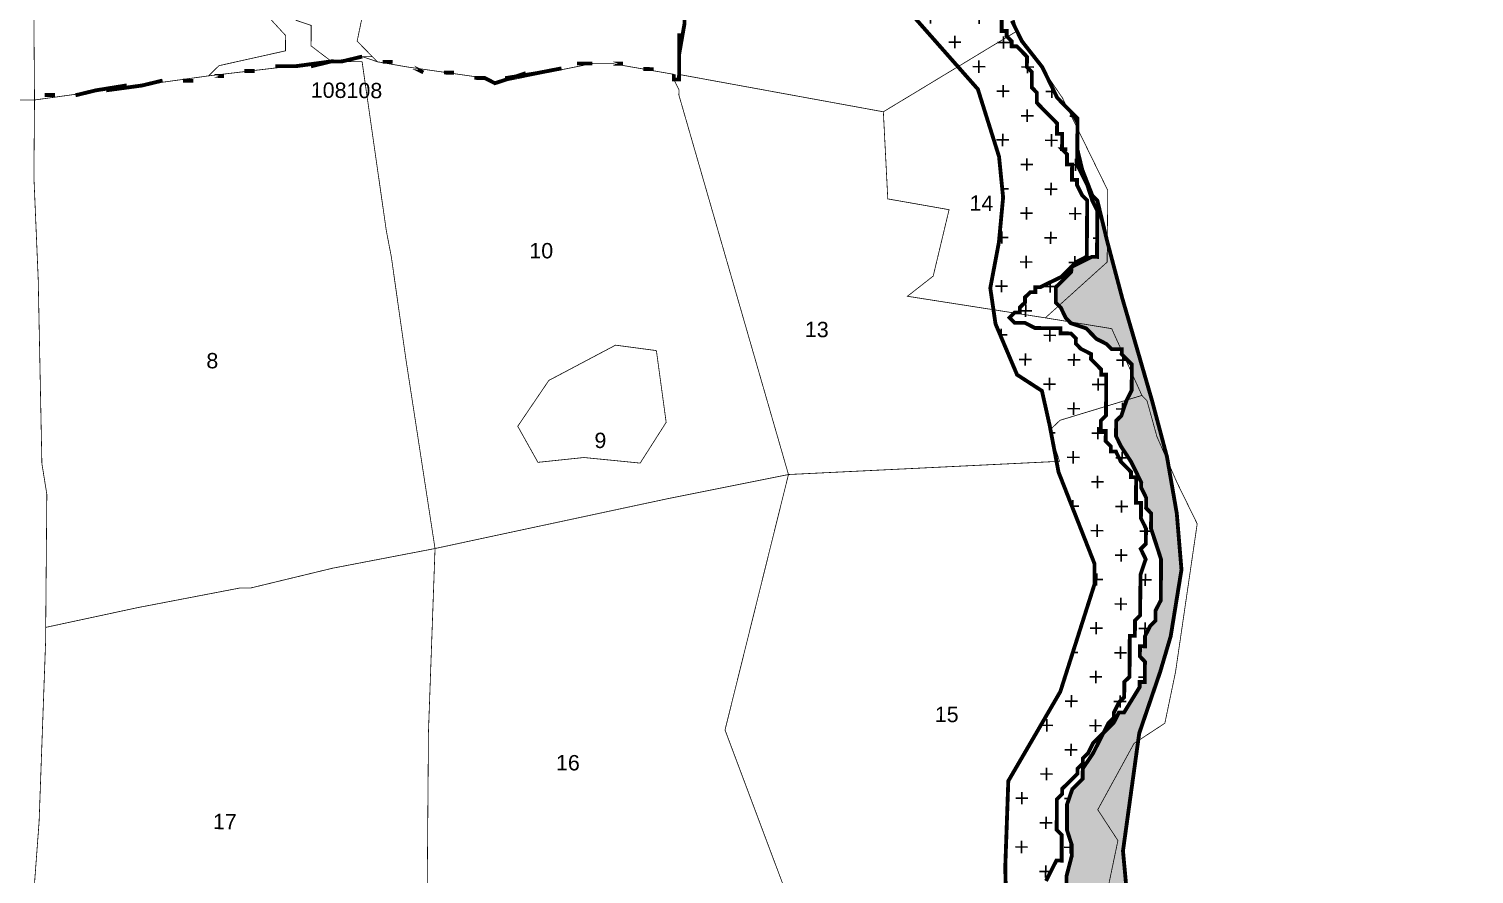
# Model space of a CAD drawing. Header units: metres. Extents: x 317370 to 326712, y 1824935 to 1838812.
# Drawn here: x 322602 to 323741, y 1828998 to 1829663 of the extents above; entities that cross this region are included whole.
import ezdxf

# ---------------------------------------------------------------- set-up
doc = ezdxf.new("R2010")
doc.units = ezdxf.units.M
doc.header["$MEASUREMENT"] = 0
for name, color, linetype in [('CRZ LINE FOR RIVER OR CREEK', 84, 'Continuous'), ('HAZARDS LINE', 1, 'Continuous'), ('INTERTIDAL ZONE', 5, 'Continuous'), ('LOW TIDE LINE', 5, 'Continuous'), ('NDZ-200M FROM CRZ', 30, 'Continuous'), ('RIVER', 4, 'Continuous'), ('SURVEY NO.', 7, 'Continuous'), ('SURVEY PLOT BOUNDARY', 35, 'Continuous'), ('VILLAGE BOUNDARY', 212, 'Continuous')]:
    doc.layers.add(name, color=color, linetype=linetype)
doc.layers.add('HIGH TIDE LINE', color=7, linetype='Continuous', true_color=0xff00c5)
doc.styles.add('PDF Arial', font='arial.ttf')

# ---------------------------------------------------------------- blocks, each defined once
blk = doc.blocks.new('81')
at = {"layer": 'INTERTIDAL ZONE'}
h = blk.add_hatch(dxfattribs=at)
h.set_pattern_fill('CROSS', color=256, scale=3.023389, angle=-0.4508)
h.set_pattern_definition([(359.54917, (306983.874, 1824194.798), (19.348987, 19.046862), [9.59926, -28.79778]), (89.54917, (306988.635, 1824189.961), (-19.046862, 19.348987), [9.59926, -28.79778])])
h.paths.add_polyline_path([(323463.7, 1829451.5), (323451.9, 1829496), (323444.1, 1829528.3), (323440.1, 1829532.4), (323432.2, 1829552.6), (323428.3, 1829568.7), (323428.3, 1829564.7), (323428.3, 1829560.7), (323428.2, 1829556.6), (323432.2, 1829548.5), (323436.2, 1829540.4), (323440.1, 1829528.3), (323444.1, 1829520.2), (323444, 1829512.2), (323444, 1829508.1), (323443.9, 1829500.1), (323443.9, 1829496), (323443.8, 1829492), (323443.8, 1829488), (323443.8, 1829483.9), (323439.8, 1829484), (323431.7, 1829480), (323423.6, 1829476), (323423.5, 1829472), (323419.5, 1829468), (323415.4, 1829464), (323411.3, 1829460), (323411.3, 1829451.9), (323411.3, 1829447.9), (323415.3, 1829443.9), (323419.2, 1829435.8), (323423.2, 1829431.7), (323435.3, 1829427.6), (323439.3, 1829423.5), (323443.3, 1829419.4), (323451.3, 1829415.3), (323455.3, 1829411.3), (323463.4, 1829411.2), (323463.3, 1829407.2), (323467.3, 1829403.1), (323471.3, 1829399.1), (323471.3, 1829395), (323471.3, 1829391), (323471.2, 1829387), (323471.2, 1829382.9), (323471.2, 1829378.9), (323467.1, 1829370.9), (323463, 1829358.8), (323458.9, 1829354.8), (323458.9, 1829350.8), (323458.8, 1829346.7), (323458.8, 1829342.7), (323462.8, 1829334.6), (323470.7, 1829322.5), (323474.7, 1829314.4), (323478.7, 1829306.3), (323478.6, 1829302.2), (323482.6, 1829294.1), (323482.5, 1829286.1), (323486.5, 1829282), (323486.4, 1829269.9), (323490.4, 1829257.8), (323494.3, 1829245.7), (323494.2, 1829237.6), (323494.2, 1829229.6), (323494.1, 1829213.4), (323490, 1829205.4), (323489.9, 1829197.3), (323485.8, 1829193.3), (323481.7, 1829185.3), (323481.7, 1829177.2), (323477.7, 1829177.3), (323477.6, 1829169.2), (323481.6, 1829165.1), (323481.5, 1829149), (323477.4, 1829149.1), (323477.4, 1829145), (323465.1, 1829125), (323461.1, 1829125), (323457, 1829117), (323448.9, 1829109), (323440.7, 1829092.9), (323432.6, 1829080.9), (323432.5, 1829072.8), (323424.4, 1829064.8), (323420.2, 1829052.7), (323420.1, 1829032.6), (323424, 1829020.5), (323424, 1829012.4), (323419.8, 1828996.3), (323419.7, 1828988.2), (323423.8, 1828988.2), (323423.7, 1828984.2), (323427.7, 1828980.1), (323431.8, 1828980.1), (323435.8, 1828976), (323435.7, 1828972), (323439.7, 1828967.9), (323439.7, 1828963.9), (323443.7, 1828955.8), (323447.7, 1828951.7), (323447.6, 1828939.6), (323443.5, 1828935.6), (323439.5, 1828935.7), (323439.4, 1828931.6), (323435.4, 1828927.6), (323435.2, 1828899.4), (323439.2, 1828895.4), (323443.2, 1828891.3), (323447.2, 1828891.3), (323451.2, 1828887.2), (323455.2, 1828887.2), (323463.2, 1828883.1), (323467.2, 1828879), (323467, 1828850.8), (323463, 1828846.8), (323462.7, 1828814.5), (323458.6, 1828810.5), (323454.6, 1828810.6), (323454.6, 1828806.5), (323458.6, 1828806.5), (323458.5, 1828798.4), (323462.5, 1828794.4), (323466.5, 1828790.3), (323466.5, 1828786.3), (323470.5, 1828782.2), (323470.4, 1828774.2), (323466.4, 1828774.2), (323466.3, 1828762.1), (323470.4, 1828762.1), (323470.3, 1828758), (323478.3, 1828749.9), (323478.3, 1828741.8), (323482.2, 1828733.8), (323481.6, 1828653.1), (323485.5, 1828641), (323489.6, 1828641), (323489.5, 1828636.9), (323497.4, 1828612.7), (323497.2, 1828592.5), (323501.1, 1828576.4), (323500.9, 1828548.2), (323504.9, 1828540.1), (323504.9, 1828536), (323508.8, 1828527.9), (323512.8, 1828523.9), (323516.8, 1828515.8), (323520.8, 1828507.7), (323520.7, 1828499.6), (323524.6, 1828483.5), (323524.5, 1828471.4), (323520.4, 1828467.4), (323520.2, 1828435.1), (323524.2, 1828431.1), (323524.2, 1828427), (323520.1, 1828423), (323520.1, 1828419), (323524.1, 1828414.9), (323519.9, 1828398.8), (323515.7, 1828374.7), (323503.5, 1828362.7), (323499.5, 1828362.7), (323495.4, 1828358.7), (323487.3, 1828354.7), (323483.3, 1828354.8), (323483.2, 1828350.7), (323491.2, 1828342.6), (323499.3, 1828342.5), (323503.3, 1828334.5), (323503.2, 1828330.4), (323507.3, 1828330.4), (323519.2, 1828314.2), (323523.2, 1828310.1), (323527.2, 1828306), (323531.2, 1828298), (323535.2, 1828293.9), (323535.2, 1828289.9), (323531.1, 1828285.9), (323527.1, 1828294), (323523.2, 1828302), (323515.2, 1828310.2), (323511.2, 1828314.2), (323495.1, 1828322.4), (323479.1, 1828330.6), (323471, 1828330.7), (323454.9, 1828338.9), (323438.8, 1828343), (323434.8, 1828347.1), (323418.7, 1828347.2), (323418.7, 1828339.2), (323414.5, 1828323.1), (323410.4, 1828319.1), (323410.3, 1828302.9), (323414.3, 1828294.8), (323414.2, 1828286.8), (323418.2, 1828278.7), (323418.1, 1828274.7), (323422.1, 1828270.6), (323426.1, 1828262.5), (323430.1, 1828262.5), (323450.2, 1828254.2), (323454.3, 1828254.2), (323474.4, 1828250), (323502.5, 1828241.7), (323506.5, 1828237.7), (323510.6, 1828241.7), (323522.7, 1828245.6), (323534.9, 1828253.6), (323538.9, 1828253.5), (323534.9, 1828261.6), (323535, 1828273.7), (323539.1, 1828277.7), (323543.1, 1828273.7), (323543.1, 1828269.6), (323547, 1828261.5), (323551, 1828257.5), (323563.1, 1828257.4), (323567.2, 1828261.4), (323571.2, 1828261.4), (323575.2, 1828257.3), (323579.2, 1828257.3), (323583.2, 1828253.2), (323587.3, 1828253.2), (323587.2, 1828249.1), (323595.2, 1828237), (323599.2, 1828232.9), (323607.2, 1828224.8), (323611.2, 1828220.7), (323631.3, 1828208.5), (323639.3, 1828204.4), (323643.3, 1828200.3), (323639.2, 1828192.3), (323619.2, 1828208.6), (323603.1, 1828216.8), (323599.1, 1828216.8), (323595, 1828212.8), (323595, 1828208.8), (323590.7, 1828176.5), (323590.6, 1828164.4), (323594.6, 1828160.4), (323594.6, 1828156.3), (323598.6, 1828156.3), (323606.6, 1828148.2), (323642.8, 1828131.8), (323674.9, 1828123.5), (323679, 1828123.4), (323679, 1828127.5), (323671.1, 1828151.7), (323679.2, 1828155.7), (323683.2, 1828143.6), (323687, 1828123.4), (323687, 1828119.3), (323691, 1828119.3), (323691, 1828115.3), (323699, 1828111.2), (323719.2, 1828111), (323727.3, 1828115), (323735.3, 1828114.9), (323735.3, 1828110.9), (323739.3, 1828106.8), (323755.3, 1828094.6), (323799.2, 1828037.8), (323803.3, 1828037.8), (323803.1, 1828017.6), (323807.1, 1828017.6), (323807.1, 1828013.6), (323811.1, 1828009.5), (323819.1, 1828005.4), (323823.1, 1828001.3), (323827.1, 1827993.2), (323851, 1827960.8), (323862.9, 1827936.5), (323870.9, 1827928.4), (323902.9, 1827895.9), (323910.9, 1827887.8), (323918.9, 1827879.6), (323918.9, 1827875.6), (323922.8, 1827867.5), (323922.8, 1827863.5), (323926.8, 1827863.5), (323930.8, 1827859.4), (323938.9, 1827859.3), (323954.9, 1827843.1), (323986.9, 1827806.5), (324026.7, 1827749.8), (324030.7, 1827741.7), (324034.7, 1827737.6), (324038.7, 1827729.5), (324042.6, 1827721.4), (324062.6, 1827701.1), (324110.5, 1827636.2), (324146.4, 1827583.5), (324154.3, 1827571.4), (324162.2, 1827551.2), (324162.1, 1827539.1), (324169.6, 1827470.5), (324173.6, 1827458.3), (324173.5, 1827450.3), (324181.5, 1827442.2), (324185.5, 1827438.1), (324201.6, 1827429.9), (324233.7, 1827413.5), (324257.8, 1827401.2), (324281.9, 1827389), (324298, 1827384.8), (324310, 1827380.7), (324322.1, 1827380.6), (324326.2, 1827384.6), (324342.3, 1827384.4), (324350.4, 1827388.4), (324358.5, 1827388.4), (324362.5, 1827392.4), (324386.7, 1827396.2), (324394.8, 1827400.2), (324406.9, 1827400.1), (324410.9, 1827396), (324419, 1827395.9), (324427, 1827391.8), (324459.2, 1827387.6), (324475.3, 1827379.4), (324491.4, 1827379.2), (324523.6, 1827375), (324543.7, 1827370.8), (324575.9, 1827362.5), (324620.3, 1827362.1), (324624.3, 1827358), (324628.3, 1827358), (324636.3, 1827349.9), (324640.3, 1827345.8), (324648.3, 1827337.7), (324668.3, 1827321.4), (324704.4, 1827296.9), (324712.4, 1827288.8), (324720.5, 1827288.7), (324724.5, 1827284.7), (324756.7, 1827284.4), (324760.7, 1827280.4), (324784.8, 1827272.1), (324788.8, 1827268), (324796.9, 1827264), (324792.9, 1827276.1), (324789, 1827288.2), (324781, 1827292.3), (324772.9, 1827296.4), (324756.8, 1827300.6), (324736.7, 1827300.7), (324720.6, 1827304.9), (324700.5, 1827313.1), (324676.4, 1827325.4), (324668.4, 1827333.5), (324648.4, 1827349.8), (324628.4, 1827366.1), (324620.3, 1827370.2), (324616.3, 1827374.2), (324584.1, 1827382.5), (324479.5, 1827399.5), (324423.1, 1827404), (324390.8, 1827404.2), (324346.5, 1827408.6), (324314.3, 1827412.9), (324274.1, 1827421.3), (324262, 1827425.4), (324245.9, 1827429.6), (324225.9, 1827441.8), (324205.8, 1827458.1), (324197.9, 1827470.2), (324193.9, 1827478.3), (324189.9, 1827482.4), (324185.9, 1827490.5), (324182, 1827506.7), (324158.3, 1827567.3), (324146.5, 1827599.7), (324138.6, 1827619.9), (324134.6, 1827623.9), (324102.7, 1827672.6), (324094.7, 1827684.7), (324090.8, 1827692.8), (324042.9, 1827753.7), (324022.9, 1827778), (324023, 1827786.1), (324015, 1827794.2), (324015, 1827798.3), (324003, 1827810.4), (324003.1, 1827814.5), (323947.1, 1827875.4), (323939.1, 1827883.5), (323887.2, 1827948.4), (323879.2, 1827956.6), (323855.2, 1827985), (323847.2, 1827993.1), (323827.3, 1828021.5), (323823.3, 1828021.5), (323799.4, 1828058), (323791.4, 1828066.1), (323739.4, 1828114.9), (323735.4, 1828119), (323647.4, 1828208.3), (323627.4, 1828228.7), (323595.4, 1828261.2), (323591.4, 1828265.2), (323587.4, 1828269.3), (323559.5, 1828309.8), (323551.6, 1828326), (323547.7, 1828342.2), (323543.8, 1828358.3), (323540.1, 1828406.7), (323536.6, 1828471.3), (323524.9, 1828523.8), (323513.2, 1828572.2), (323513.2, 1828576.3), (323468, 1828975.8), (323464.3, 1829016.1), (323477.1, 1829108.7), (323493.6, 1829157), (323501.9, 1829185.1), (323510.4, 1829237.5), (323506.7, 1829281.9), (323499, 1829326.3), (323487.2, 1829370.7), (323475.5, 1829411.1)])
at = {"layer": 'NDZ-200M FROM CRZ'}
h = blk.add_hatch(dxfattribs=at)
h.set_pattern_fill('CROSS', color=256, scale=3.023389, angle=-0.4508)
h.set_pattern_definition([(359.54917, (306983.874, 1824194.798), (19.348987, 19.046862), [9.59926, -28.79778]), (89.54917, (306988.635, 1824189.961), (-19.046862, 19.348987), [9.59926, -28.79778])])
h.paths.add_polyline_path([(323477.7, 1829177.3), (323481.7, 1829177.2), (323481.7, 1829185.3), (323485.8, 1829193.3), (323489.9, 1829197.3), (323490, 1829205.4), (323494.1, 1829213.4), (323494.2, 1829229.6), (323494.2, 1829237.6), (323494.3, 1829245.7), (323490.4, 1829257.8), (323486.4, 1829269.9), (323486.5, 1829282), (323482.5, 1829286.1), (323482.6, 1829294.1), (323478.6, 1829302.2), (323478.7, 1829306.3), (323474.7, 1829314.4), (323470.7, 1829322.5), (323462.8, 1829334.6), (323458.8, 1829342.7), (323458.8, 1829346.7), (323458.9, 1829350.8), (323458.9, 1829354.8), (323463, 1829358.8), (323467.1, 1829370.9), (323471.2, 1829378.9), (323471.2, 1829382.9), (323471.2, 1829387), (323471.3, 1829391), (323471.3, 1829395), (323471.3, 1829399.1), (323467.3, 1829403.1), (323463.3, 1829407.2), (323463.4, 1829411.2), (323455.3, 1829411.3), (323451.3, 1829415.3), (323443.3, 1829419.4), (323439.3, 1829423.5), (323435.3, 1829427.6), (323423.2, 1829431.7), (323419.2, 1829435.8), (323415.3, 1829443.9), (323411.3, 1829447.9), (323411.3, 1829451.9), (323411.3, 1829460), (323415.4, 1829464), (323419.5, 1829468), (323423.5, 1829472), (323423.6, 1829476), (323431.7, 1829480), (323439.8, 1829484), (323443.8, 1829483.9), (323443.8, 1829488), (323443.8, 1829492), (323443.9, 1829496), (323443.9, 1829500.1), (323444, 1829508.1), (323444, 1829512.2), (323444.1, 1829520.2), (323440.1, 1829528.3), (323436.2, 1829540.4), (323432.2, 1829548.5), (323428.2, 1829556.6), (323428.3, 1829560.7), (323428.3, 1829564.7), (323428.3, 1829568.7), (323428.4, 1829572.8), (323428.4, 1829576.8), (323428.4, 1829580.8), (323428.5, 1829584.9), (323428.5, 1829588.9), (323428.5, 1829592.9), (323424.5, 1829597), (323420.5, 1829601), (323412.5, 1829609.2), (323400.6, 1829633.5), (323384.7, 1829653.7), (323380.7, 1829661.8), (323376.7, 1829669.9), (323376.8, 1829678), (323372.8, 1829686.1), (323372.8, 1829690.1), (323368.8, 1829694.2), (323368.9, 1829698.2), (323364.9, 1829698.2), (323360.9, 1829702.3), (323356.9, 1829706.4), (323356.9, 1829710.4), (323348.8, 1829710.5), (323346.8, 1829712.5), (323287.5, 1829686.6), (323349.9, 1829616), (323366.6, 1829562.9), (323369.8, 1829530.7), (323366.5, 1829495.5), (323359.7, 1829459.4), (323363.8, 1829431.2), (323380.8, 1829391.1), (323400.4, 1829378.4), (323406.5, 1829351.2), (323413.5, 1829314.4), (323441.9, 1829242.1), (323441.8, 1829225.9), (323414.9, 1829141.5), (323397.3, 1829111.2), (323373.9, 1829071.1), (323371.5, 1829003.1), (323373.6, 1828913.1), (323393.7, 1828846.3), (323420.2, 1828710.6), (323481.8, 1828685.9), (323482.2, 1828733.8), (323478.3, 1828741.8), (323478.3, 1828749.9), (323470.3, 1828758), (323470.4, 1828762.1), (323466.3, 1828762.1), (323466.4, 1828774.2), (323470.4, 1828774.2), (323470.5, 1828782.2), (323466.5, 1828786.3), (323466.5, 1828790.3), (323462.5, 1828794.4), (323458.5, 1828798.4), (323458.6, 1828806.5), (323454.6, 1828806.5), (323454.6, 1828810.6), (323458.6, 1828810.5), (323462.7, 1828814.5), (323463, 1828846.8), (323467, 1828850.8), (323467.2, 1828879), (323463.2, 1828883.1), (323455.2, 1828887.2), (323451.2, 1828887.2), (323447.2, 1828891.3), (323443.2, 1828891.3), (323439.2, 1828895.4), (323435.2, 1828899.4), (323435.4, 1828927.6), (323439.4, 1828931.6), (323439.5, 1828935.7), (323443.5, 1828935.6), (323447.6, 1828939.6), (323447.7, 1828951.7), (323443.7, 1828955.8), (323439.7, 1828963.9), (323439.7, 1828967.9), (323435.7, 1828972), (323435.8, 1828976), (323431.8, 1828980.1), (323427.7, 1828980.1), (323423.7, 1828984.2), (323423.8, 1828988.2), (323419.7, 1828988.2), (323419.8, 1828996.3), (323424, 1829012.4), (323424, 1829020.5), (323420.1, 1829032.6), (323420.2, 1829052.7), (323424.4, 1829064.8), (323432.5, 1829072.8), (323432.6, 1829080.9), (323440.7, 1829092.9), (323448.9, 1829109), (323457, 1829117), (323461.1, 1829125), (323465.1, 1829125), (323477.4, 1829145), (323477.4, 1829149.1), (323481.5, 1829149), (323481.6, 1829165.1), (323477.6, 1829169.2)])
at = {"layer": 'CRZ LINE FOR RIVER OR CREEK', "ltscale": 0.1, "const_width": 3.02, "flags": 128}
blk.add_lwpolyline([(323268.8, 1829707.7), (323349.9, 1829616), (323366.6, 1829562.9), (323369.8, 1829530.7), (323366.5, 1829495.5), (323359.7, 1829459.4), (323363.8, 1829431.2), (323380.8, 1829391.1), (323400.4, 1829378.4), (323406.5, 1829351.2), (323413.5, 1829314.4), (323441.9, 1829242.1), (323441.8, 1829225.9), (323414.9, 1829141.5), (323397.3, 1829111.2), (323373.9, 1829071.1), (323371.5, 1829003.1), (323373.6, 1828913.1)], dxfattribs=at)
at = {"layer": 'HAZARDS LINE', "lineweight": 18, "const_width": 3.02}
blk.add_lwpolyline([(323368.7, 1829674), (323368.6, 1829661.9), (323372.6, 1829661.9), (323372.6, 1829657.9), (323376.6, 1829653.8), (323376.6, 1829649.8), (323380.6, 1829649.7), (323384.6, 1829645.7), (323388.6, 1829641.6), (323388.6, 1829637.6), (323388.5, 1829633.5), (323392.5, 1829629.5), (323392.5, 1829621.4), (323392.4, 1829617.4), (323396.4, 1829613.3), (323396.4, 1829609.3), (323396.4, 1829605.3), (323400.4, 1829601.2), (323408.4, 1829593.1), (323412.4, 1829589), (323412.3, 1829585), (323412.3, 1829580.9), (323416.3, 1829580.9), (323416.3, 1829576.9), (323416.3, 1829572.9), (323416.2, 1829568.8), (323420.3, 1829568.8), (323416.2, 1829568.8), (323420.2, 1829564.8), (323420.2, 1829560.7), (323420.2, 1829556.7), (323424.2, 1829556.7), (323424.1, 1829548.6), (323424.1, 1829544.6), (323428.1, 1829544.5), (323428.1, 1829540.5), (323432.1, 1829532.4), (323436.1, 1829528.4), (323436, 1829524.3), (323436, 1829516.3), (323435.9, 1829512.2), (323435.9, 1829504.2), (323435.9, 1829500.1), (323435.8, 1829496.1), (323435.8, 1829492.1), (323435.8, 1829488), (323435.7, 1829484), (323427.6, 1829480), (323423.6, 1829476), (323415.4, 1829468), (323407.3, 1829464.1), (323399.3, 1829460.1), (323395.2, 1829460.1), (323395.2, 1829456.1), (323391.2, 1829456.1), (323387.1, 1829452.1), (323387.1, 1829448.1), (323383, 1829444.1), (323383, 1829440.1), (323378.9, 1829440.1), (323374.9, 1829436.1), (323378.9, 1829432), (323386.9, 1829432), (323395, 1829427.9), (323403, 1829427.8), (323411.1, 1829427.8), (323415.1, 1829427.7), (323415.1, 1829423.7), (323419.1, 1829423.7), (323423.2, 1829423.6), (323427.2, 1829419.6), (323427.1, 1829415.5), (323431.1, 1829411.5), (323439.2, 1829407.4), (323439.1, 1829403.3), (323443.1, 1829399.3), (323447.1, 1829395.2), (323447.1, 1829391.2), (323451.1, 1829391.2), (323451.1, 1829387.1), (323451.1, 1829383.1), (323451, 1829379.1), (323451, 1829371), (323450.9, 1829367), (323450.9, 1829362.9), (323450.9, 1829358.9), (323446.8, 1829354.9), (323446.8, 1829350.9), (323446.7, 1829346.8), (323450.8, 1829346.8), (323450.7, 1829342.8), (323450.7, 1829338.7), (323454.7, 1829334.7), (323454.7, 1829330.7), (323458.7, 1829330.6), (323462.7, 1829322.5), (323466.7, 1829318.5), (323470.7, 1829314.4), (323470.6, 1829310.4), (323474.7, 1829310.3), (323474.6, 1829302.3), (323474.6, 1829298.2), (323474.5, 1829290.2), (323478.5, 1829290.2), (323478.5, 1829286.1), (323478.5, 1829282.1), (323478.4, 1829278.1), (323482.4, 1829270), (323482.4, 1829265.9), (323482.3, 1829261.9), (323482.3, 1829257.9), (323478.3, 1829253.9), (323482.2, 1829245.8), (323478.1, 1829233.7), (323478.1, 1829229.7), (323477.9, 1829213.6), (323477.9, 1829209.5), (323477.9, 1829205.5), (323477.8, 1829201.5), (323473.8, 1829197.5), (323473.7, 1829189.4), (323473.7, 1829185.4), (323469.7, 1829185.4), (323469.6, 1829181.4), (323469.6, 1829177.3), (323469.5, 1829165.2), (323469.5, 1829161.2), (323469.4, 1829157.2), (323469.4, 1829153.1), (323465.3, 1829149.1), (323465.3, 1829145.1), (323465.3, 1829141.1), (323465.2, 1829137.1), (323461.2, 1829133.1), (323457.1, 1829125), (323457.1, 1829121), (323453, 1829117), (323448.9, 1829109), (323440.8, 1829101), (323436.7, 1829092.9), (323432.6, 1829088.9), (323432.6, 1829084.9), (323428.5, 1829080.9), (323428.5, 1829076.9), (323420.4, 1829068.9), (323416.3, 1829064.9), (323416.3, 1829060.8), (323412.2, 1829056.8), (323412.2, 1829052.8), (323412.1, 1829048.8), (323412.1, 1829044.7), (323412.1, 1829040.7), (323412, 1829036.7), (323412, 1829032.6), (323416, 1829028.6), (323416, 1829020.5), (323415.9, 1829016.5), (323415.9, 1829012.5), (323415.9, 1829008.4), (323411.8, 1829008.5), (323407.7, 1829000.4), (323403.6, 1828992.4)], dxfattribs=at)
at = {"layer": 'HIGH TIDE LINE', "lineweight": 35, "const_width": 3.02}
blk.add_lwpolyline([(323419.7, 1828988.2), (323419.8, 1828996.3), (323424, 1829012.4), (323424, 1829020.5), (323420.1, 1829032.6), (323420.2, 1829052.7), (323424.4, 1829064.8), (323432.5, 1829072.8), (323432.6, 1829080.9), (323440.7, 1829092.9), (323448.9, 1829109), (323457, 1829117), (323461.1, 1829125), (323465.1, 1829125), (323477.4, 1829145), (323477.4, 1829149.1), (323481.5, 1829149), (323481.6, 1829165.1), (323477.6, 1829169.2), (323477.7, 1829177.3), (323481.7, 1829177.2), (323481.7, 1829185.3), (323485.8, 1829193.3), (323489.9, 1829197.3), (323490, 1829205.4), (323494.1, 1829213.4), (323494.2, 1829229.6), (323494.2, 1829237.6), (323494.3, 1829245.7), (323490.4, 1829257.8), (323486.4, 1829269.9), (323486.5, 1829282), (323482.5, 1829286.1), (323482.6, 1829294.1), (323478.6, 1829302.2), (323478.7, 1829306.3), (323474.7, 1829314.4), (323470.7, 1829322.5), (323462.8, 1829334.6), (323458.8, 1829342.7), (323458.8, 1829346.7), (323458.9, 1829350.8), (323458.9, 1829354.8), (323463, 1829358.8), (323467.1, 1829370.9), (323471.2, 1829378.9), (323471.2, 1829382.9), (323471.2, 1829387), (323471.3, 1829391), (323471.3, 1829395), (323471.3, 1829399.1), (323467.3, 1829403.1), (323463.3, 1829407.2), (323463.4, 1829411.2), (323455.3, 1829411.3), (323451.3, 1829415.3), (323443.3, 1829419.4), (323439.3, 1829423.5), (323435.3, 1829427.6), (323423.2, 1829431.7), (323419.2, 1829435.8), (323415.3, 1829443.9), (323411.3, 1829447.9), (323411.3, 1829451.9), (323411.3, 1829460), (323415.4, 1829464), (323419.5, 1829468), (323423.5, 1829472), (323423.6, 1829476), (323431.7, 1829480), (323439.8, 1829484), (323443.8, 1829483.9), (323443.8, 1829488), (323443.8, 1829492), (323443.9, 1829496), (323443.9, 1829500.1), (323444, 1829508.1), (323444, 1829512.2), (323444.1, 1829520.2), (323440.1, 1829528.3), (323436.2, 1829540.4), (323432.2, 1829548.5), (323428.2, 1829556.6), (323428.3, 1829560.7), (323428.3, 1829564.7), (323428.3, 1829568.7), (323428.4, 1829572.8), (323428.4, 1829576.8), (323428.4, 1829580.8), (323428.5, 1829584.9), (323428.5, 1829588.9), (323428.5, 1829592.9), (323424.5, 1829597), (323420.5, 1829601), (323412.5, 1829609.2), (323400.6, 1829633.5), (323384.7, 1829653.7), (323380.7, 1829661.8), (323376.7, 1829669.9)], dxfattribs=at)
at = {"layer": 'INTERTIDAL ZONE', "const_width": 3.02, "flags": 128}
blk.add_lwpolyline([(323468, 1828975.8), (323464.3, 1829016.1), (323477.1, 1829108.7), (323493.6, 1829157), (323501.9, 1829185.1), (323510.4, 1829237.5), (323506.7, 1829281.9), (323499, 1829326.3), (323487.2, 1829370.7), (323475.5, 1829411.1), (323463.7, 1829451.5), (323451.9, 1829496), (323444.1, 1829528.3), (323440.1, 1829532.4), (323432.2, 1829552.6), (323428.3, 1829568.7), (323428.3, 1829564.7), (323428.3, 1829560.7), (323428.2, 1829556.6), (323432.2, 1829548.5), (323436.2, 1829540.4), (323440.1, 1829528.3), (323444.1, 1829520.2), (323444, 1829512.2), (323444, 1829508.1), (323443.9, 1829500.1), (323443.9, 1829496), (323443.8, 1829492), (323443.8, 1829488), (323443.8, 1829483.9), (323439.8, 1829484), (323431.7, 1829480), (323423.6, 1829476), (323423.5, 1829472), (323419.5, 1829468), (323415.4, 1829464), (323411.3, 1829460), (323411.3, 1829451.9), (323411.3, 1829447.9), (323415.3, 1829443.9), (323419.2, 1829435.8), (323423.2, 1829431.7), (323435.3, 1829427.6), (323439.3, 1829423.5), (323443.3, 1829419.4), (323451.3, 1829415.3), (323455.3, 1829411.3), (323463.4, 1829411.2), (323463.3, 1829407.2), (323467.3, 1829403.1), (323471.3, 1829399.1), (323471.3, 1829395), (323471.3, 1829391), (323471.2, 1829387), (323471.2, 1829382.9), (323471.2, 1829378.9), (323467.1, 1829370.9), (323463, 1829358.8), (323458.9, 1829354.8), (323458.9, 1829350.8), (323458.8, 1829346.7), (323458.8, 1829342.7), (323462.8, 1829334.6), (323470.7, 1829322.5), (323474.7, 1829314.4), (323478.7, 1829306.3), (323478.6, 1829302.2), (323482.6, 1829294.1), (323482.5, 1829286.1), (323486.5, 1829282), (323486.4, 1829269.9), (323490.4, 1829257.8), (323494.3, 1829245.7), (323494.2, 1829237.6), (323494.2, 1829229.6), (323494.1, 1829213.4), (323490, 1829205.4), (323489.9, 1829197.3), (323485.8, 1829193.3), (323481.7, 1829185.3), (323481.7, 1829177.2), (323477.7, 1829177.3), (323477.6, 1829169.2), (323481.6, 1829165.1), (323481.5, 1829149), (323477.4, 1829149.1), (323477.4, 1829145), (323465.1, 1829125), (323461.1, 1829125), (323457, 1829117), (323448.9, 1829109), (323440.7, 1829092.9), (323432.6, 1829080.9), (323432.5, 1829072.8), (323424.4, 1829064.8), (323420.2, 1829052.7), (323420.1, 1829032.6), (323424, 1829020.5), (323424, 1829012.4), (323419.8, 1828996.3), (323419.7, 1828988.2)], dxfattribs=at)
at = {"layer": 'LOW TIDE LINE', "lineweight": 18, "const_width": 3.02}
blk.add_lwpolyline([(323468, 1828975.8), (323464.3, 1829016.1), (323477.1, 1829108.7), (323493.6, 1829157), (323501.9, 1829185.1), (323510.4, 1829237.5), (323506.7, 1829281.9), (323499, 1829326.3), (323487.2, 1829370.7), (323475.5, 1829411.1), (323463.7, 1829451.5), (323451.9, 1829496), (323444.1, 1829528.3), (323440.1, 1829532.4), (323432.2, 1829552.6), (323428.3, 1829568.7), (323428.4, 1829572.8)], dxfattribs=at)
at = {"layer": 'RIVER', "flags": 128}
blk.add_lwpolyline([(323376.7, 1829669.9, 3.02, 3.02, 0), (323380.7, 1829661.8, 3.02, 3.02, 0), (323384.7, 1829653.7, 3.02, 3.02, 0), (323400.6, 1829633.5, 3.02, 3.02, 0), (323412.5, 1829609.2, 3.02, 3.02, 0), (323420.5, 1829601, 3.02, 3.02, 0), (323424.5, 1829597, 3.02, 3.02, 0), (323428.5, 1829589.6, 3.02, 3.02, 0), (323428.5, 1829584.9, 3.02, 3.02, 0), (323428.4, 1829580.8, 3.02, 3.02, 0), (323428.4, 1829576.8, 3.02, 3.02, 0), (323428.4, 1829572.8, 3.02, 3.02, 0), (323428.3, 1829568.7, 3.02, 3.02, 0), (323432.2, 1829552.6, 3.02, 3.02, 0), (323440.1, 1829532.4, 3.02, 3.02, 0), (323444.1, 1829528.3, 3.02, 3.02, 0), (323451.9, 1829496, 3.02, 3.02, 0), (323463.7, 1829451.5, 3.02, 3.02, 0), (323475.5, 1829411.1, 3.02, 3.02, 0), (323487.2, 1829370.7, 3.02, 3.02, 0), (323499, 1829326.3, 3.02, 3.02, 0), (323506.7, 1829281.9, 3.02, 3.02, 0), (323510.4, 1829237.5, 3.02, 3.02, 0), (323501.9, 1829185.1, 3.02, 3.02, 0), (323493.6, 1829157, 3.02, 3.02, 0), (323477.1, 1829108.7, 3.02, 3.02, 0), (323464.3, 1829016.1, 3.02, 3.02, 0), (323468, 1828975.8, 3.02, 3.02, 0)], format="xyseb", dxfattribs=at)
at = {"layer": 'SURVEY PLOT BOUNDARY', "lineweight": 18, "const_width": 0.605}
for points in [[(322604.3, 1829861.5), (322606.3, 1829607.5), (322586.2, 1829607.6), (322590.2, 1829611.6), (322592.8, 1829942.2)], [(323451.9, 1828984), (323460.3, 1829024.2), (323444.4, 1829048.5), (323473, 1829100.7), (323497.3, 1829116.6), (323505.7, 1829156.9), (323522.8, 1829273.7), (323506.9, 1829306.1), (323491, 1829342.5), (323483.2, 1829370.7), (323479.2, 1829374.8), (323455.4, 1829427.4), (323403.1, 1829435.9), (323451.8, 1829479.8), (323452.3, 1829536.3), (323416.6, 1829609.1), (323380.7, 1829661.8), (323369, 1829710.3)], [(322824.4, 1829666.2), (322824.3, 1829650.1), (322840.3, 1829637.9), (322743.5, 1829626.5), (322751.6, 1829634.5), (322804.1, 1829646.2), (322804.2, 1829658.3), (322624.4, 1829853.2)], [(323118.8, 1829684.1), (323114.4, 1829627.6), (323114.3, 1829623.6), (323110.3, 1829623.6), (323110.3, 1829627.7), (323062, 1829636.1), (323045.9, 1829636.2), (322969.2, 1829620.7), (322961.2, 1829624.8), (322900.8, 1829633.4), (322876.6, 1829637.6), (322860.6, 1829653.8), (322864.8, 1829674)], [(323369, 1829710.3), (323380.7, 1829661.8), (323275.4, 1829598.2), (323114.4, 1829627.6), (323118.8, 1829684.1)], [(322840.3, 1829637.9), (322864.6, 1829641.7), (322840.3, 1829637.9)], [(322586.2, 1829607.6), (322606.3, 1829607.5), (322605.8, 1829547), (322609.2, 1829466.3), (322612.1, 1829321.2), (322616, 1829296.9), (322615.1, 1829192.1), (322615, 1829180), (322609.9, 1829039), (322605.4, 1828978.5), (322604.7, 1828889.8), (322590.9, 1828680.3)]]:
    blk.add_lwpolyline(points, dxfattribs=at)
for points in [[(322743.5, 1829626.5), (322606.3, 1829607.5), (322604.3, 1829861.5), (322624.4, 1829853.2), (322804.2, 1829658.3), (322804.1, 1829646.2), (322751.6, 1829634.5)], [(322876.6, 1829637.6), (322864.6, 1829641.7), (322840.3, 1829637.9), (322824.3, 1829650.1), (322824.4, 1829666.2), (322812.4, 1829670.3), (322816.5, 1829678.4), (322804.6, 1829706.7), (322784.6, 1829723), (322776.6, 1829735.1), (322784.8, 1829747.2), (322772.8, 1829763.4), (322784.9, 1829763.3), (322817.2, 1829771.1), (322829.2, 1829758.9), (322813, 1829746.9), (322864.8, 1829674), (322860.6, 1829653.8)], [(323451.8, 1829479.8), (323403.1, 1829435.9), (323294.4, 1829452.9), (323314.7, 1829468.8), (323327.2, 1829521.1), (323278.9, 1829529.6), (323275.4, 1829598.2), (323380.7, 1829661.8), (323416.6, 1829609.1), (323452.3, 1829536.3)], [(322840.3, 1829637.9), (322864.5, 1829637.7), (322883.6, 1829504.5), (322887.5, 1829484.3), (322899, 1829403.6), (322922, 1829254.2), (322841.2, 1829238.7), (322776.6, 1829223.1), (322768.6, 1829223.2), (322687.8, 1829207.7), (322615.1, 1829192.1), (322616, 1829296.9), (322612.1, 1829321.2), (322609.2, 1829466.3), (322605.8, 1829547), (322606.3, 1829607.5), (322743.5, 1829626.5)], [(322840.3, 1829637.9), (322864.6, 1829641.7), (322872.6, 1829641.6), (322876.6, 1829637.6), (322900.8, 1829633.4), (322961.2, 1829624.8), (322969.2, 1829620.7), (323045.9, 1829636.2), (323062, 1829636.1), (323110.3, 1829627.7), (323110.3, 1829623.6), (323114.3, 1829615.5), (323114.2, 1829611.5), (323200.6, 1829312.5), (323103.7, 1829293.1), (322958.3, 1829262), (322922, 1829254.2), (322899, 1829403.6), (322887.5, 1829484.3), (322883.6, 1829504.5), (322864.5, 1829637.7)], [(322876.6, 1829637.6), (322872.6, 1829641.6), (322864.6, 1829641.7)], [(323414.3, 1829322.9), (323200.6, 1829312.5), (323114.2, 1829611.5), (323114.3, 1829615.5), (323110.3, 1829623.6), (323114.3, 1829623.6), (323114.4, 1829627.6), (323275.4, 1829598.2), (323278.9, 1829529.6), (323327.2, 1829521.1), (323314.7, 1829468.8), (323294.4, 1829452.9), (323403.1, 1829435.9), (323455.4, 1829427.4), (323479.2, 1829374.8), (323414.6, 1829355.2), (323406.4, 1829347.2)], [(322987.2, 1829350.5), (323011.7, 1829386.6), (323064.3, 1829414.4), (323096.5, 1829410.1), (323104.2, 1829353.6), (323083.7, 1829321.5), (323039.4, 1829325.9), (323003.1, 1829322.1)], [(323011.7, 1829386.6), (322987.2, 1829350.5), (323003.1, 1829322.1), (323039.4, 1829325.9), (323083.7, 1829321.5), (323104.2, 1829353.6), (323096.5, 1829410.1), (323064.3, 1829414.4)], [(323310.5, 1828936.7), (323241.7, 1828909), (323209.7, 1828941.5), (323209.8, 1828953.6), (323150.6, 1829111.3), (323200.6, 1829312.5), (323414.3, 1829322.9), (323406.4, 1829347.2), (323414.6, 1829355.2), (323479.2, 1829374.8), (323483.2, 1829370.7), (323491, 1829342.5), (323506.9, 1829306.1), (323522.8, 1829273.7), (323505.7, 1829156.9), (323497.3, 1829116.6), (323473, 1829100.7), (323444.4, 1829048.5), (323460.3, 1829024.2), (323451.9, 1828984)], [(323209.7, 1828941.5), (323177.8, 1828974), (323165.5, 1828958), (322923.4, 1828919.6), (322915.3, 1828919.6), (322916.7, 1829093), (322916.8, 1829105.1), (322916.8, 1829109.1), (322922, 1829254.2), (322958.3, 1829262), (323103.7, 1829293.1), (323200.6, 1829312.5), (323150.6, 1829111.3), (323209.8, 1828953.6)], [(322915.3, 1828919.6), (322806.3, 1828900.3), (322733.8, 1828900.9), (322721.6, 1828884.9), (322689.3, 1828881.1), (322604.7, 1828889.8), (322605.4, 1828978.5), (322609.9, 1829039), (322615, 1829180), (322615.1, 1829192.1), (322687.8, 1829207.7), (322768.6, 1829223.2), (322776.6, 1829223.1), (322841.2, 1829238.7), (322922, 1829254.2), (322916.8, 1829109.1), (322916.8, 1829105.1), (322916.7, 1829093)]]:
    blk.add_lwpolyline(points, close=True, dxfattribs=at)
at = {"layer": 'VILLAGE BOUNDARY', "lineweight": 50, "const_width": 3.02}
for points in [[(323118.8, 1829684.1), (323118.7, 1829667.9), (323114.5, 1829643.8)], [(323110.3, 1829627.7), (323110.3, 1829623.6), (323114.3, 1829623.6), (323114.4, 1829627.6), (323114.4, 1829631.7), (323114.6, 1829659.9)], [(322864.6, 1829641.7), (322848.4, 1829637.8), (322840.3, 1829637.9), (322824.2, 1829634)], [(322779.8, 1829630.3), (322771.8, 1829630.3)], [(322796, 1829634.2), (322812.1, 1829634.1), (322840.3, 1829637.9)], [(322880.7, 1829637.5), (322888.7, 1829637.5)], [(323021.7, 1829632.4), (323001.5, 1829628.5), (322977.3, 1829624.7)], [(323033.8, 1829636.3), (323045.9, 1829636.2)], [(323094.3, 1829631.8), (323086.2, 1829631.9)], [(322638.6, 1829611.2), (322654.7, 1829615.1), (322679, 1829619)], [(322707.2, 1829622.8), (322691, 1829618.9), (322662.8, 1829615.1)], [(322723.3, 1829622.7), (322731.4, 1829622.6)], [(322937, 1829629), (322929, 1829629.1)], [(322953.1, 1829624.9), (322961.2, 1829624.8), (322969.2, 1829620.7), (322993.5, 1829628.6)], [(322622.5, 1829611.4), (322614.4, 1829611.4)]]:
    blk.add_lwpolyline(points, dxfattribs=at)
for points in [[(322904.8, 1829633.3), (322912.8, 1829629.2)], [(323062, 1829636.1), (323070.1, 1829636.1)], [(322747.5, 1829626.5), (322755.6, 1829626.4)]]:
    blk.add_lwpolyline(points, close=True, dxfattribs=at)
at = {"layer": 'SURVEY NO.', "attachment_point": 7, "rotation": 359.5492, "style": 'PDF Arial'}
for s, insert, char_height in [('108108', (322824, 1829609.1), 12.09), ('14', (323343.3, 1829520.3), 12.09), ('10', (322996.3, 1829482.7), 12.09), ('13', (323213.5, 1829420.6), 12.09), ('8', (322741.7, 1829396), 12.1), ('9', (323047.6, 1829333.2), 12.1), ('15', (323315.9, 1829117.4), 12.09), ('16', (323017.3, 1829079.4), 12.09), ('17', (322746.9, 1829033.2), 12.09)]:
    blk.add_mtext(s, dxfattribs=dict(at, insert=insert, char_height=char_height))

msp = doc.modelspace()

# ---------------------------------------------------------------- block references
msp.add_blockref('81', (0, 0))

doc.saveas('drawing.dxf')
